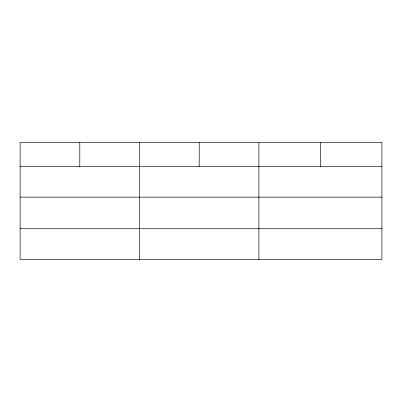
<?xml version="1.0" encoding="UTF-8"?>
<svg xmlns="http://www.w3.org/2000/svg" width="402" height="402" viewBox="0 0 402 402"><rect width="100%" height="100%" fill="white"/><g stroke="black" fill="none" stroke-linecap="round" stroke-linejoin="round"><path stroke-width="0.6" d="M20.1 166.488L381.9 166.488M20.1 197.151L381.9 197.151M20.1 228.743L381.9 228.743M320.394 142.594L320.394 166.488M258.888 142.594L258.888 259.406M199.191 142.594L199.191 166.488M139.494 142.594L139.494 259.406M79.797 142.594L79.797 166.488M381.9 142.594L20.1 142.594L20.1 259.406L381.9 259.406L381.9 142.594"/></g></svg>
